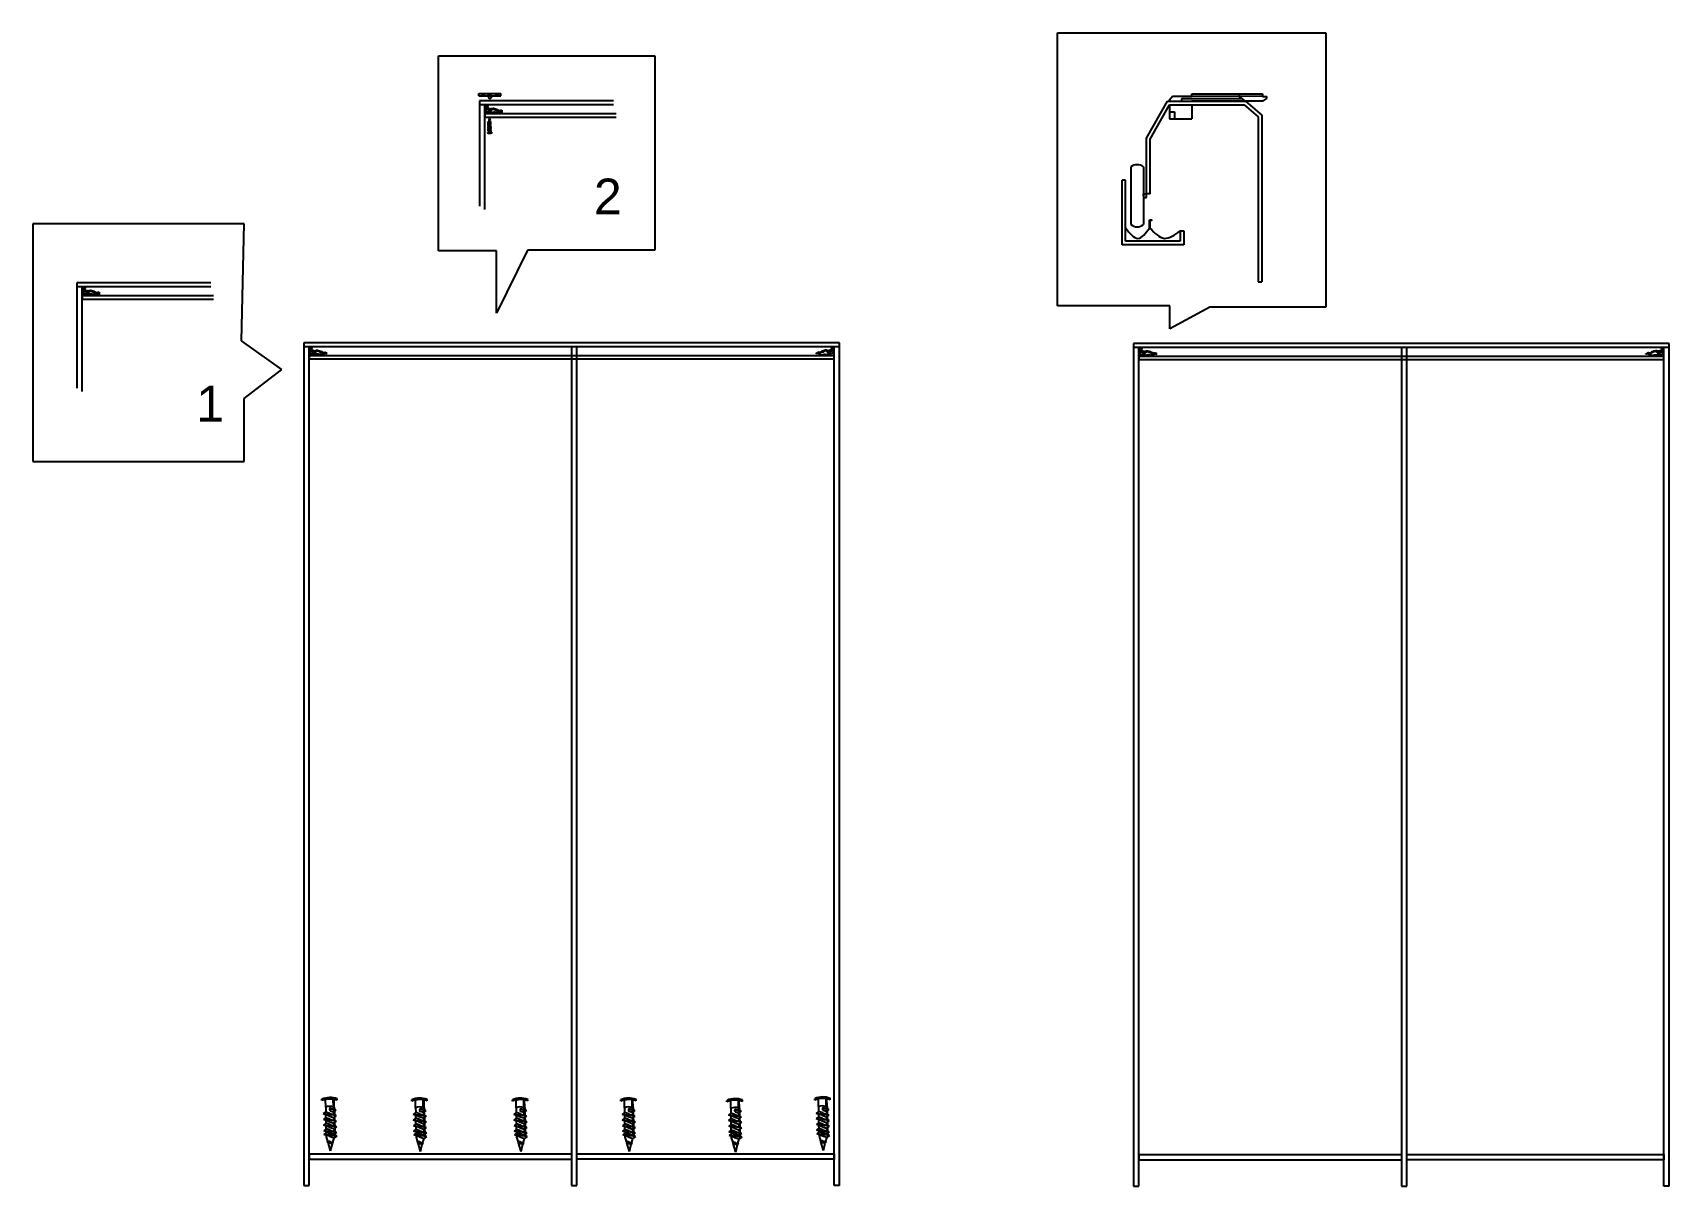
# Model space of a CAD drawing. Header units: inches. Extents: x 13.48 to 22.64, y 12.42 to 18.88.
import ezdxf

# ---------------------------------------------------------------- set-up
doc = ezdxf.new("R2010")
doc.units = ezdxf.units.IN
doc.header["$MEASUREMENT"] = 0
doc.styles.get("Standard").update_dxf_attribs({"font": 'Arial.ttf'})

# ---------------------------------------------------------------- blocks, each defined once
blk = doc.blocks.new('Vite a croce a testa piana - 10 mm da sopra')
at = {"color": 0, "linetype": 'Continuous'}
for p, q in [((-5, 2), (-5, -2)), ((-2, 2), (-5, 2)), ((-2, 2), (-2, 5)), ((2, 5), (-2, 5)), ((-2, 2), (-2, -2)), ((2, 2), (-2, 2)), ((2, 2), (2, 5)), ((2, 2), (2, -2)), ((2, 2), (5, 2)), ((5, 2), (5, -2)), ((-2, -2), (-5, -2)), ((2, -2), (-2, -2)), ((-2, -2), (-2, -5)), ((2, -5), (-2, -5)), ((2, -2), (2, -5)), ((2, -2), (5, -2))]:
    blk.add_line(p, q, dxfattribs=at)
blk.add_circle((0, 0), 9.84, dxfattribs=at)

msp = doc.modelspace()

# ---------------------------------------------------------------- linework, layer by layer
for p, q in [((19.2136, 18.877), (20.7168, 18.877)), ((19.2136, 17.3469), (19.2136, 18.877)), ((20.7168, 18.877), (20.7168, 17.3401)), ((15.7467, 18.7476), (16.9588, 18.7476)), ((15.7467, 17.6557), (15.7467, 18.7476)), ((16.9588, 18.7476), (16.9588, 17.6585)), ((15.9728, 18.5242), (15.9728, 18.5366)), ((15.9728, 18.5366), (16.0967, 18.5366)), ((15.9728, 18.5242), (16.0967, 18.5242)), ((16.0043, 18.5329), (15.9922, 18.5329)), ((15.9922, 18.5329), (15.9922, 18.5276)), ((15.9922, 18.5276), (16.0043, 18.5276)), ((16.0043, 18.5276), (16.0043, 18.5329)), ((16.0471, 18.5242), (16.0224, 18.5242)), ((16.0278, 18.5241), (16.0278, 18.5118)), ((16.0347, 18.5242), (16.0471, 18.5242)), ((16.0434, 18.5241), (16.0434, 18.5118)), ((16.0812, 18.5324), (16.0691, 18.5324)), ((16.0691, 18.5324), (16.0691, 18.5271)), ((16.0691, 18.5271), (16.0812, 18.5271)), ((16.0812, 18.5271), (16.0812, 18.5324)), ((16.0967, 18.5242), (16.0967, 18.5366)), ((19.8421, 18.5021), (19.8588, 18.5209)), ((19.8588, 18.5209), (19.9656, 18.5209)), ((19.9656, 18.5209), (19.9656, 18.5348)), ((19.9656, 18.5348), (20.3615, 18.5348)), ((19.9656, 18.5209), (19.9656, 18.5209)), ((20.3615, 18.5208), (19.9656, 18.5209)), ((20.2341, 18.5208), (20.2341, 18.5348)), ((20.2667, 18.4933), (20.2341, 18.5208)), ((20.3615, 18.5348), (20.3615, 18.5208)), ((20.3615, 18.5208), (20.3862, 18.5208)), ((20.3862, 18.5091), (20.3862, 18.5208)), ((16.7276, 18.495), (15.9776, 18.495)), ((15.9776, 18.495), (15.9776, 17.905)), ((15.9776, 18.495), (15.9776, 18.475)), ((15.9776, 18.475), (16.7276, 18.475)), ((16.0076, 17.8875), (16.0076, 18.475)), ((16.0076, 18.475), (16.0076, 18.425)), ((16.0076, 18.425), (16.0076, 18.4534)), ((16.0076, 18.4534), (16.0299, 18.4534)), ((16.0076, 18.425), (16.7426, 18.425)), ((16.0076, 18.425), (16.0076, 18.405)), ((16.0076, 18.425), (16.0531, 18.425)), ((16.0404, 18.425), (16.0076, 18.425)), ((16.0336, 18.4463), (16.0332, 18.4305)), ((16.1006, 18.4409), (16.0976, 18.4434)), ((19.7134, 18.2856), (19.8304, 18.4933)), ((19.7334, 18.2804), (19.8421, 18.4733)), ((19.8304, 18.4933), (20.2667, 18.4933)), ((19.8421, 18.4933), (19.8421, 18.5021)), ((19.8421, 18.4733), (20.2594, 18.4733)), ((19.8421, 18.4733), (19.8421, 18.3945)), ((19.8421, 18.4339), (19.8697, 18.4339)), ((19.8697, 18.4339), (19.8697, 18.3945)), ((20.2504, 18.5071), (19.9077, 18.5071)), ((19.9077, 18.5071), (19.9077, 18.4933)), ((20.3637, 18.4933), (19.9648, 18.4933)), ((19.9665, 18.4733), (19.9665, 18.3945)), ((20.2594, 18.4733), (20.3382, 18.4066)), ((20.2667, 18.4933), (20.3582, 18.4159)), ((20.3637, 18.4933), (20.3862, 18.5091)), ((16.0076, 18.405), (16.7426, 18.405)), ((19.8421, 18.3945), (19.9665, 18.3945)), ((20.3382, 18.4066), (20.3382, 17.482)), ((20.3582, 18.4159), (20.3582, 17.482)), ((16.0219, 18.3184), (16.0219, 18.3162)), ((16.046, 18.319), (16.046, 18.3168)), ((19.7134, 17.9739), (19.7134, 18.2856)), ((19.7334, 17.9739), (19.7334, 18.2804)), ((19.6255, 18.1254), (19.6255, 17.8023)), ((19.6958, 18.1254), (19.6958, 17.8023)), ((19.5757, 17.6899), (19.5757, 18.0519)), ((19.5957, 18.0519), (19.5757, 18.0519)), ((19.5957, 17.7099), (19.5957, 18.0519)), ((19.6958, 17.9639), (19.6958, 17.9739)), ((19.6958, 17.9739), (19.6958, 17.9539)), ((19.6958, 17.9739), (19.7134, 17.9739)), ((19.7134, 17.9539), (19.7134, 17.9739)), ((19.7334, 17.9739), (19.7134, 17.9739)), ((19.6958, 17.9539), (19.7134, 17.9539)), ((14.6589, 17.8067), (13.4752, 17.8067)), ((13.4752, 17.8067), (13.4752, 16.4758)), ((14.6448, 17.152), (14.6589, 17.8067)), ((19.7293, 17.783), (19.7293, 17.8289)), ((19.7293, 17.8289), (19.743, 17.8289)), ((19.743, 17.8263), (19.7321, 17.8263)), ((19.7321, 17.8263), (19.7321, 17.783)), ((19.743, 17.8289), (19.743, 17.8289)), ((19.743, 17.8289), (19.743, 17.8263)), ((19.9211, 17.6899), (19.5757, 17.6899)), ((19.9011, 17.7099), (19.5957, 17.7099)), ((19.9011, 17.7673), (19.9011, 17.7099)), ((19.9011, 17.7673), (19.9211, 17.7673)), ((19.9211, 17.7673), (19.9211, 17.6899)), ((16.0729, 17.6557), (15.7467, 17.6557)), ((16.2461, 17.6585), (16.0729, 17.3064)), ((16.0729, 17.3064), (16.0729, 17.6557)), ((16.9588, 17.6585), (16.2461, 17.6585)), ((16.2461, 17.6585), (16.2461, 17.6585, -14.4348)), ((14.4725, 17.4757), (13.7225, 17.4757)), ((13.7225, 17.4757), (13.7225, 16.8857)), ((13.7225, 17.4757), (13.7225, 17.4557)), ((13.7225, 17.4557), (14.4725, 17.4557)), ((13.7525, 16.8682), (13.7525, 17.4557)), ((13.7525, 17.4557), (13.7525, 17.4057)), ((13.7525, 17.4057), (13.7525, 17.434)), ((13.7525, 17.434), (13.7748, 17.434)), ((13.7786, 17.427), (13.7781, 17.4112)), ((13.8455, 17.4216), (13.8425, 17.4241)), ((20.3382, 17.482), (20.3582, 17.482)), ((13.7525, 17.4057), (14.4875, 17.4057)), ((13.7525, 17.4057), (13.7525, 17.3857)), ((13.7525, 17.4057), (13.798, 17.4057)), ((13.7853, 17.4057), (13.7525, 17.4057)), ((13.7525, 17.3857), (14.4875, 17.3857)), ((19.8433, 17.3469), (19.2136, 17.3469)), ((19.8433, 17.2183), (19.8433, 17.3469)), ((20.0668, 17.3401), (19.8433, 17.2183)), ((20.7168, 17.3401), (20.0668, 17.3401)), ((14.8703, 16.99), (14.6448, 17.152)), ((17.9926, 17.14), (14.9926, 17.14)), ((14.9926, 17.14), (14.9926, 12.42)), ((14.9926, 17.14), (14.9926, 17.12)), ((17.9926, 12.42), (17.9926, 17.14)), ((14.9926, 17.12), (17.9926, 17.12)), ((15.0226, 12.42), (15.0226, 17.12)), ((15.0226, 17.12), (15.0226, 17.07)), ((15.0226, 17.07), (15.0226, 17.0983)), ((15.0226, 17.0983), (15.045, 17.0983)), ((15.0226, 17.07), (17.9626, 17.07)), ((15.0226, 17.07), (15.0226, 17.05)), ((15.0226, 17.07), (15.0681, 17.07)), ((15.0554, 17.07), (15.0226, 17.07)), ((15.0226, 17.05), (17.9626, 17.05)), ((15.0487, 17.0912), (15.0483, 17.0755)), ((15.1156, 17.0859), (15.1126, 17.0884)), ((15.1231, 17.0799), (15.1232, 17.0828)), ((16.4926, 17.12), (16.4926, 12.42)), ((16.5226, 12.42), (16.5226, 17.12)), ((17.8621, 17.0799), (17.8619, 17.0828)), ((17.8696, 17.0859), (17.8725, 17.0884)), ((17.9297, 17.07), (17.9626, 17.07)), ((17.9365, 17.0912), (17.9369, 17.0755)), ((17.9626, 17.0983), (17.9402, 17.0983)), ((17.9626, 12.42), (17.9626, 17.12)), ((17.9626, 17.07), (17.9626, 17.0983)), ((22.6402, 17.1364), (19.6402, 17.1364)), ((19.6402, 17.1364), (19.6402, 12.4164)), ((19.6402, 17.1364), (19.6402, 17.1164)), ((19.6402, 17.1164), (22.6402, 17.1164)), ((19.6702, 12.4164), (19.6702, 17.1164)), ((19.6702, 17.1164), (19.6702, 17.0664)), ((19.6702, 17.0664), (19.6702, 17.0947)), ((19.6702, 17.0947), (19.6926, 17.0947)), ((19.6702, 17.0664), (22.6102, 17.0664)), ((19.6702, 17.0664), (19.6702, 17.0464)), ((19.6702, 17.0664), (19.7158, 17.0664)), ((19.703, 17.0664), (19.6702, 17.0664)), ((19.6963, 17.0876), (19.6959, 17.0719)), ((19.7632, 17.0823), (19.7602, 17.0847)), ((19.7707, 17.0763), (19.7709, 17.0792)), ((21.1402, 17.1164), (21.1402, 12.4164)), ((21.1702, 12.4164), (21.1702, 17.1164)), ((22.5097, 17.0763), (22.5096, 17.0792)), ((22.5172, 17.0823), (22.5202, 17.0847)), ((22.5774, 17.0664), (22.6102, 17.0664)), ((22.5841, 17.0876), (22.5845, 17.0719)), ((22.6102, 17.0947), (22.5878, 17.0947)), ((22.6102, 12.4164), (22.6102, 17.1164)), ((22.6102, 17.0664), (22.6102, 17.0947)), ((22.6402, 12.4164), (22.6402, 17.1364)), ((14.6589, 16.828), (14.8703, 16.99)), ((19.6702, 17.0464), (22.6102, 17.0464)), ((14.6589, 16.4758), (14.6589, 16.828)), ((13.4752, 16.4758), (14.6589, 16.4758)), ((15.0945, 12.896), (15.0945, 12.9038)), ((15.1805, 12.8981), (15.1805, 12.9059)), ((15.5979, 12.8929), (15.5979, 12.9007)), ((15.6838, 12.895), (15.6838, 12.9028)), ((16.1611, 12.8929), (16.1611, 12.9007)), ((16.2471, 12.895), (16.2471, 12.9028)), ((16.7679, 12.8929), (16.7679, 12.9007)), ((16.8538, 12.895), (16.8538, 12.9028)), ((17.3632, 12.8897), (17.3632, 12.8975)), ((17.4492, 12.8918), (17.4492, 12.8996)), ((17.8545, 12.8991), (17.8545, 12.9068)), ((17.9404, 12.9012), (17.9404, 12.9089)), ((15.0226, 12.5973), (15.0226, 12.5673)), ((15.0226, 12.5973), (16.4926, 12.5973)), ((15.0226, 12.5673), (16.4926, 12.5673)), ((16.5226, 12.5973), (17.9626, 12.5973)), ((17.9626, 12.5673), (16.5226, 12.5673)), ((17.9626, 12.5973), (17.9626, 12.5673)), ((19.6702, 12.5937), (19.6702, 12.5637)), ((19.6702, 12.5937), (21.1402, 12.5937)), ((19.6702, 12.5637), (21.1402, 12.5637)), ((21.1702, 12.5937), (22.6102, 12.5937)), ((22.6102, 12.5637), (21.1702, 12.5637)), ((22.6102, 12.5937), (22.6102, 12.5637)), ((14.9926, 12.42), (15.0226, 12.42)), ((16.4926, 12.42), (16.5226, 12.42)), ((17.9926, 12.42), (17.9626, 12.42)), ((19.6402, 12.4164), (19.6702, 12.4164)), ((21.1402, 12.4164), (21.1702, 12.4164)), ((22.6402, 12.4164), (22.6102, 12.4164))]:
    msp.add_line(p, q)
at = {"color": 7}
for p, q in [((16.0227, 18.3746), (16.0267, 18.3775)), ((16.0328, 18.3712), (16.0227, 18.3746)), ((16.0227, 18.3746), (16.0428, 18.372)), ((16.0231, 18.369), (16.0272, 18.3717)), ((16.0332, 18.3655), (16.0231, 18.369)), ((16.0231, 18.369), (16.0432, 18.3664)), ((16.0233, 18.3601), (16.0272, 18.363)), ((16.0334, 18.3567), (16.0233, 18.3601)), ((16.0233, 18.3601), (16.0434, 18.3575)), ((16.0235, 18.3513), (16.0274, 18.3542)), ((16.0336, 18.3479), (16.0235, 18.3513)), ((16.0235, 18.3513), (16.0436, 18.3487)), ((16.0236, 18.3425), (16.0276, 18.3454)), ((16.0337, 18.339), (16.0236, 18.3425)), ((16.0236, 18.3425), (16.0438, 18.3399)), ((16.0239, 18.3335), (16.0278, 18.3364)), ((16.0239, 18.3335), (16.0339, 18.3323)), ((16.0325, 18.3306), (16.0239, 18.3335)), ((16.0254, 18.3687), (16.0253, 18.3732)), ((16.0258, 18.363), (16.0257, 18.3676)), ((16.026, 18.3542), (16.0259, 18.3587)), ((16.0262, 18.3453), (16.0261, 18.3499)), ((16.0265, 18.329), (16.0263, 18.3411)), ((16.029, 18.3849), (16.0267, 18.3775)), ((16.0341, 18.375), (16.0267, 18.3775)), ((16.0269, 18.3687), (16.0268, 18.3732)), ((16.0272, 18.363), (16.0271, 18.3676)), ((16.0346, 18.3692), (16.0272, 18.3717)), ((16.0347, 18.3605), (16.0272, 18.363)), ((16.0274, 18.3542), (16.0273, 18.3588)), ((16.0348, 18.3517), (16.0274, 18.3542)), ((16.0326, 18.3837), (16.0275, 18.3854)), ((16.0275, 18.3854), (16.0376, 18.3841)), ((16.0276, 18.3454), (16.0275, 18.3499)), ((16.035, 18.3428), (16.0276, 18.3454)), ((16.0279, 18.329), (16.0277, 18.3411)), ((16.0327, 18.3348), (16.0278, 18.3364)), ((16.0322, 18.3981), (16.0295, 18.3868)), ((16.0332, 18.3856), (16.0295, 18.3868)), ((16.0322, 18.3981), (16.0362, 18.3846)), ((16.0326, 18.3837), (16.0356, 18.3826)), ((16.0328, 18.3712), (16.0389, 18.3691)), ((16.0332, 18.3856), (16.0376, 18.3841)), ((16.0332, 18.3655), (16.0392, 18.3635)), ((16.0334, 18.3567), (16.0394, 18.3546)), ((16.0336, 18.3479), (16.0396, 18.3458)), ((16.0337, 18.339), (16.0398, 18.337)), ((16.0341, 18.375), (16.0428, 18.372)), ((16.0346, 18.3692), (16.0432, 18.3664)), ((16.0347, 18.3605), (16.0434, 18.3575)), ((16.0348, 18.3517), (16.0436, 18.3487)), ((16.035, 18.3428), (16.0438, 18.3399)), ((16.0356, 18.3826), (16.0376, 18.3841)), ((16.0365, 18.3833), (16.0387, 18.3757)), ((16.0387, 18.3757), (16.0388, 18.3734)), ((16.0389, 18.3691), (16.0428, 18.372)), ((16.0392, 18.3635), (16.0432, 18.3664)), ((16.0392, 18.3635), (16.0393, 18.3589)), ((16.0394, 18.3546), (16.0434, 18.3575)), ((16.0394, 18.3546), (16.0395, 18.3501)), ((16.0396, 18.3458), (16.0436, 18.3487)), ((16.0396, 18.3458), (16.0397, 18.3413)), ((16.0398, 18.337), (16.0438, 18.3399)), ((16.04, 18.3293), (16.0398, 18.337)), ((15.1166, 12.8318), (15.1026, 12.8215)), ((15.1161, 12.8592), (15.1166, 12.8318)), ((15.1382, 12.8245), (15.1166, 12.8318)), ((15.1734, 12.8441), (15.1377, 12.8487)), ((15.1421, 12.8396), (15.1593, 12.8338)), ((15.1425, 12.8546), (15.1734, 12.8441)), ((15.1589, 12.8601), (15.1598, 12.8172)), ((15.1734, 12.8441), (15.1593, 12.8338)), ((15.1639, 12.8603), (15.1649, 12.8173)), ((15.6194, 12.8561), (15.62, 12.8287)), ((15.6768, 12.841), (15.6411, 12.8456)), ((15.6455, 12.8365), (15.6627, 12.8307)), ((15.6459, 12.8515), (15.6768, 12.841)), ((15.6623, 12.857), (15.6632, 12.8141)), ((15.6768, 12.841), (15.6627, 12.8307)), ((15.6673, 12.8571), (15.6682, 12.8142)), ((16.1826, 12.8561), (16.1832, 12.8287)), ((16.24, 12.841), (16.2043, 12.8456)), ((16.2087, 12.8365), (16.2259, 12.8307)), ((16.2091, 12.8515), (16.24, 12.841)), ((16.2255, 12.857), (16.2264, 12.8141)), ((16.24, 12.841), (16.2259, 12.8307)), ((16.2305, 12.8571), (16.2314, 12.8142)), ((16.7894, 12.8561), (16.79, 12.8287)), ((16.8467, 12.841), (16.811, 12.8456)), ((16.8155, 12.8365), (16.8327, 12.8307)), ((16.8159, 12.8515), (16.8467, 12.841)), ((16.8322, 12.857), (16.8332, 12.8141)), ((16.8467, 12.841), (16.8327, 12.8307)), ((16.8373, 12.8571), (16.8382, 12.8142)), ((17.3848, 12.8529), (17.3854, 12.8255)), ((17.4421, 12.8378), (17.4064, 12.8424)), ((17.4108, 12.8333), (17.428, 12.8275)), ((17.4112, 12.8483), (17.4421, 12.8378)), ((17.4276, 12.8539), (17.4285, 12.8109)), ((17.4421, 12.8378), (17.428, 12.8275)), ((17.4326, 12.854), (17.4336, 12.811)), ((17.8766, 12.8349), (17.8625, 12.8246)), ((17.876, 12.8623), (17.8766, 12.8349)), ((17.8982, 12.8275), (17.8766, 12.8349)), ((17.9333, 12.8471), (17.8976, 12.8517)), ((17.9021, 12.8427), (17.9193, 12.8368)), ((17.9025, 12.8576), (17.9333, 12.8471)), ((17.9188, 12.8632), (17.9197, 12.8202)), ((17.9333, 12.8471), (17.9193, 12.8368)), ((17.9239, 12.8633), (17.9248, 12.8203)), ((15.1336, 12.811), (15.1026, 12.8215)), ((15.1742, 12.8123), (15.1026, 12.8215)), ((15.1173, 12.8004), (15.1033, 12.7901)), ((15.1749, 12.7809), (15.1033, 12.7901)), ((15.1343, 12.7796), (15.1033, 12.7901)), ((15.118, 12.769), (15.1039, 12.7587)), ((15.135, 12.7482), (15.1039, 12.7587)), ((15.1756, 12.7495), (15.1039, 12.7587)), ((15.1173, 12.8004), (15.117, 12.8166)), ((15.1389, 12.7931), (15.1173, 12.8004)), ((15.118, 12.769), (15.1176, 12.7852)), ((15.1396, 12.7617), (15.118, 12.769)), ((15.1187, 12.7376), (15.1183, 12.7538)), ((15.1336, 12.811), (15.1601, 12.802)), ((15.1343, 12.7796), (15.1608, 12.7706)), ((15.135, 12.7482), (15.1615, 12.7391)), ((15.1382, 12.8245), (15.1742, 12.8123)), ((15.1389, 12.7931), (15.1749, 12.7809)), ((15.1396, 12.7617), (15.1756, 12.7495)), ((15.1742, 12.8123), (15.1601, 12.802)), ((15.1601, 12.802), (15.1605, 12.7858)), ((15.1749, 12.7809), (15.1608, 12.7706)), ((15.1608, 12.7706), (15.1612, 12.7543)), ((15.1756, 12.7495), (15.1615, 12.7391)), ((15.1652, 12.8021), (15.1655, 12.7859)), ((15.1659, 12.7707), (15.1662, 12.7545)), ((15.62, 12.8287), (15.606, 12.8184)), ((15.637, 12.8079), (15.606, 12.8184)), ((15.6776, 12.8092), (15.606, 12.8184)), ((15.6207, 12.7973), (15.6066, 12.787)), ((15.6782, 12.7778), (15.6066, 12.787)), ((15.6377, 12.7765), (15.6066, 12.787)), ((15.6214, 12.7659), (15.6073, 12.7556)), ((15.6384, 12.745), (15.6073, 12.7556)), ((15.6789, 12.7463), (15.6073, 12.7556)), ((15.6416, 12.8214), (15.62, 12.8287)), ((15.6207, 12.7973), (15.6203, 12.8135)), ((15.6423, 12.79), (15.6207, 12.7973)), ((15.6214, 12.7659), (15.621, 12.7821)), ((15.6429, 12.7586), (15.6214, 12.7659)), ((15.622, 12.7345), (15.6217, 12.7507)), ((15.637, 12.8079), (15.6635, 12.7989)), ((15.6377, 12.7765), (15.6642, 12.7675)), ((15.6384, 12.745), (15.6649, 12.736)), ((15.6416, 12.8214), (15.6776, 12.8092)), ((15.6423, 12.79), (15.6782, 12.7778)), ((15.6429, 12.7586), (15.6789, 12.7463)), ((15.6776, 12.8092), (15.6635, 12.7989)), ((15.6635, 12.7989), (15.6639, 12.7826)), ((15.6782, 12.7778), (15.6642, 12.7675)), ((15.6642, 12.7675), (15.6645, 12.7512)), ((15.6789, 12.7463), (15.6649, 12.736)), ((15.6686, 12.799), (15.6689, 12.7828)), ((15.6692, 12.7676), (15.6696, 12.7513)), ((16.1832, 12.8287), (16.1692, 12.8184)), ((16.2002, 12.8079), (16.1692, 12.8184)), ((16.2408, 12.8092), (16.1692, 12.8184)), ((16.1839, 12.7973), (16.1698, 12.787)), ((16.2415, 12.7778), (16.1698, 12.787)), ((16.2009, 12.7765), (16.1698, 12.787)), ((16.1846, 12.7659), (16.1705, 12.7556)), ((16.2016, 12.745), (16.1705, 12.7556)), ((16.2421, 12.7463), (16.1705, 12.7556)), ((16.2048, 12.8214), (16.1832, 12.8287)), ((16.1839, 12.7973), (16.1835, 12.8135)), ((16.2055, 12.79), (16.1839, 12.7973)), ((16.1846, 12.7659), (16.1842, 12.7821)), ((16.2062, 12.7586), (16.1846, 12.7659)), ((16.1852, 12.7345), (16.1849, 12.7507)), ((16.2002, 12.8079), (16.2267, 12.7989)), ((16.2009, 12.7765), (16.2274, 12.7675)), ((16.2016, 12.745), (16.2281, 12.736)), ((16.2048, 12.8214), (16.2408, 12.8092)), ((16.2055, 12.79), (16.2415, 12.7778)), ((16.2062, 12.7586), (16.2421, 12.7463)), ((16.2408, 12.8092), (16.2267, 12.7989)), ((16.2267, 12.7989), (16.2271, 12.7826)), ((16.2415, 12.7778), (16.2274, 12.7675)), ((16.2274, 12.7675), (16.2277, 12.7512)), ((16.2421, 12.7463), (16.2281, 12.736)), ((16.2318, 12.799), (16.2321, 12.7828)), ((16.2324, 12.7676), (16.2328, 12.7513)), ((16.79, 12.8287), (16.7759, 12.8184)), ((16.807, 12.8079), (16.7759, 12.8184)), ((16.8475, 12.8092), (16.7759, 12.8184)), ((16.7907, 12.7973), (16.7766, 12.787)), ((16.8482, 12.7778), (16.7766, 12.787)), ((16.8077, 12.7765), (16.7766, 12.787)), ((16.7913, 12.7659), (16.7773, 12.7556)), ((16.8083, 12.745), (16.7773, 12.7556)), ((16.8489, 12.7463), (16.7773, 12.7556)), ((16.8116, 12.8214), (16.79, 12.8287)), ((16.7907, 12.7973), (16.7903, 12.8135)), ((16.8122, 12.79), (16.7907, 12.7973)), ((16.7913, 12.7659), (16.791, 12.7821)), ((16.8129, 12.7586), (16.7913, 12.7659)), ((16.792, 12.7345), (16.7917, 12.7507)), ((16.807, 12.8079), (16.8335, 12.7989)), ((16.8077, 12.7765), (16.8342, 12.7675)), ((16.8083, 12.745), (16.8348, 12.736)), ((16.8116, 12.8214), (16.8475, 12.8092)), ((16.8122, 12.79), (16.8482, 12.7778)), ((16.8129, 12.7586), (16.8489, 12.7463)), ((16.8475, 12.8092), (16.8335, 12.7989)), ((16.8335, 12.7989), (16.8338, 12.7826)), ((16.8482, 12.7778), (16.8342, 12.7675)), ((16.8342, 12.7675), (16.8345, 12.7512)), ((16.8489, 12.7463), (16.8348, 12.736)), ((16.8385, 12.799), (16.8389, 12.7828)), ((16.8392, 12.7676), (16.8395, 12.7513)), ((17.3854, 12.8255), (17.3713, 12.8152)), ((17.4023, 12.8047), (17.3713, 12.8152)), ((17.4429, 12.806), (17.3713, 12.8152)), ((17.386, 12.7941), (17.372, 12.7838)), ((17.4436, 12.7746), (17.372, 12.7838)), ((17.403, 12.7733), (17.372, 12.7838)), ((17.3867, 12.7627), (17.3726, 12.7524)), ((17.4037, 12.7419), (17.3726, 12.7524)), ((17.4443, 12.7432), (17.3726, 12.7524)), ((17.4069, 12.8182), (17.3854, 12.8255)), ((17.386, 12.7941), (17.3857, 12.8104)), ((17.4076, 12.7868), (17.386, 12.7941)), ((17.3867, 12.7627), (17.3864, 12.7789)), ((17.4083, 12.7554), (17.3867, 12.7627)), ((17.3874, 12.7313), (17.387, 12.7475)), ((17.4023, 12.8047), (17.4289, 12.7957)), ((17.403, 12.7733), (17.4295, 12.7643)), ((17.4037, 12.7419), (17.4302, 12.7329)), ((17.4069, 12.8182), (17.4429, 12.806)), ((17.4076, 12.7868), (17.4436, 12.7746)), ((17.4083, 12.7554), (17.4443, 12.7432)), ((17.4429, 12.806), (17.4289, 12.7957)), ((17.4289, 12.7957), (17.4292, 12.7795)), ((17.4436, 12.7746), (17.4295, 12.7643)), ((17.4295, 12.7643), (17.4299, 12.7481)), ((17.4443, 12.7432), (17.4302, 12.7329)), ((17.4339, 12.7958), (17.4342, 12.7796)), ((17.4346, 12.7644), (17.4349, 12.7482)), ((17.8936, 12.814), (17.8625, 12.8246)), ((17.9341, 12.8153), (17.8625, 12.8246)), ((17.8772, 12.8035), (17.8632, 12.7932)), ((17.9348, 12.7839), (17.8632, 12.7932)), ((17.8942, 12.7826), (17.8632, 12.7932)), ((17.8779, 12.7721), (17.8639, 12.7617)), ((17.8949, 12.7512), (17.8639, 12.7617)), ((17.9355, 12.7525), (17.8639, 12.7617)), ((17.8786, 12.7406), (17.8645, 12.7303)), ((17.8772, 12.8035), (17.8769, 12.8197)), ((17.8988, 12.7961), (17.8772, 12.8035)), ((17.8779, 12.7721), (17.8776, 12.7883)), ((17.8995, 12.7647), (17.8779, 12.7721)), ((17.8786, 12.7406), (17.8782, 12.7569)), ((17.9002, 12.7333), (17.8786, 12.7406)), ((17.8936, 12.814), (17.9201, 12.805)), ((17.8942, 12.7826), (17.9207, 12.7736)), ((17.8949, 12.7512), (17.9214, 12.7422)), ((17.8982, 12.8275), (17.9341, 12.8153)), ((17.8988, 12.7961), (17.9348, 12.7839)), ((17.8995, 12.7647), (17.9355, 12.7525)), ((17.9341, 12.8153), (17.9201, 12.805)), ((17.9201, 12.805), (17.9204, 12.7888)), ((17.9348, 12.7839), (17.9207, 12.7736)), ((17.9207, 12.7736), (17.9211, 12.7574)), ((17.9355, 12.7525), (17.9214, 12.7422)), ((17.9214, 12.7422), (17.9218, 12.726)), ((17.9251, 12.8051), (17.9255, 12.7889)), ((17.9258, 12.7737), (17.9261, 12.7575)), ((17.9265, 12.7423), (17.9268, 12.7261)), ((15.1187, 12.7376), (15.1046, 12.7273)), ((15.1351, 12.7173), (15.1046, 12.7273)), ((15.1762, 12.718), (15.1046, 12.7273)), ((15.12, 12.7175), (15.1059, 12.7072)), ((15.1775, 12.6979), (15.1059, 12.7072)), ((15.1369, 12.6966), (15.1059, 12.7072)), ((15.1403, 12.7303), (15.1187, 12.7376)), ((15.1415, 12.7101), (15.12, 12.7175)), ((15.1205, 12.6939), (15.1203, 12.7023)), ((15.1283, 12.667), (15.1205, 12.6939)), ((15.1316, 12.6694), (15.1246, 12.6642)), ((15.1604, 12.6596), (15.1246, 12.6642)), ((15.1401, 12.659), (15.1246, 12.6642)), ((15.1436, 12.6145), (15.1296, 12.6625)), ((15.1424, 12.6657), (15.1316, 12.6694)), ((15.1351, 12.7173), (15.1616, 12.7083)), ((15.1369, 12.6966), (15.1635, 12.6876)), ((15.1401, 12.659), (15.1534, 12.6545)), ((15.1403, 12.7303), (15.1762, 12.718)), ((15.1415, 12.7101), (15.1775, 12.6979)), ((15.1424, 12.6657), (15.1604, 12.6596)), ((15.1436, 12.6145), (15.1534, 12.6545)), ((15.1551, 12.6614), (15.1635, 12.6876)), ((15.1615, 12.7391), (15.1618, 12.7229)), ((15.1762, 12.718), (15.1616, 12.7083)), ((15.1628, 12.719), (15.1631, 12.7028)), ((15.1775, 12.6979), (15.1635, 12.6876)), ((15.1665, 12.7393), (15.1669, 12.723)), ((15.1678, 12.7191), (15.1682, 12.7029)), ((15.622, 12.7345), (15.608, 12.7242)), ((15.6384, 12.7142), (15.608, 12.7242)), ((15.6796, 12.7149), (15.608, 12.7242)), ((15.6233, 12.7144), (15.6093, 12.7041)), ((15.6809, 12.6948), (15.6093, 12.7041)), ((15.6403, 12.6935), (15.6093, 12.7041)), ((15.6436, 12.7272), (15.622, 12.7345)), ((15.6449, 12.707), (15.6233, 12.7144)), ((15.6238, 12.6908), (15.6237, 12.6992)), ((15.6317, 12.6639), (15.6238, 12.6908)), ((15.635, 12.6663), (15.628, 12.6611)), ((15.6638, 12.6565), (15.628, 12.6611)), ((15.6435, 12.6559), (15.628, 12.6611)), ((15.647, 12.6114), (15.633, 12.6594)), ((15.6458, 12.6626), (15.635, 12.6663)), ((15.6384, 12.7142), (15.6649, 12.7052)), ((15.6403, 12.6935), (15.6668, 12.6845)), ((15.6435, 12.6559), (15.6568, 12.6514)), ((15.6436, 12.7272), (15.6796, 12.7149)), ((15.6449, 12.707), (15.6809, 12.6948)), ((15.6458, 12.6626), (15.6638, 12.6565)), ((15.647, 12.6114), (15.6568, 12.6514)), ((15.6585, 12.6583), (15.6668, 12.6845)), ((15.6649, 12.736), (15.6652, 12.7198)), ((15.6796, 12.7149), (15.6649, 12.7052)), ((15.6661, 12.7159), (15.6665, 12.6997)), ((15.6809, 12.6948), (15.6668, 12.6845)), ((15.6699, 12.7361), (15.6702, 12.7199)), ((15.6712, 12.716), (15.6715, 12.6998)), ((16.1852, 12.7345), (16.1712, 12.7242)), ((16.2016, 12.7142), (16.1712, 12.7242)), ((16.2428, 12.7149), (16.1712, 12.7242)), ((16.1865, 12.7144), (16.1725, 12.7041)), ((16.2441, 12.6948), (16.1725, 12.7041)), ((16.2035, 12.6935), (16.1725, 12.7041)), ((16.2068, 12.7272), (16.1852, 12.7345)), ((16.2081, 12.707), (16.1865, 12.7144)), ((16.187, 12.6908), (16.1869, 12.6992)), ((16.1949, 12.6639), (16.187, 12.6908)), ((16.1982, 12.6663), (16.1912, 12.6611)), ((16.227, 12.6565), (16.1912, 12.6611)), ((16.2067, 12.6559), (16.1912, 12.6611)), ((16.2102, 12.6114), (16.1962, 12.6594)), ((16.209, 12.6626), (16.1982, 12.6663)), ((16.2016, 12.7142), (16.2281, 12.7052)), ((16.2035, 12.6935), (16.23, 12.6845)), ((16.2067, 12.6559), (16.22, 12.6514)), ((16.2068, 12.7272), (16.2428, 12.7149)), ((16.2081, 12.707), (16.2441, 12.6948)), ((16.209, 12.6626), (16.227, 12.6565)), ((16.2102, 12.6114), (16.22, 12.6514)), ((16.2217, 12.6583), (16.23, 12.6845)), ((16.2281, 12.736), (16.2284, 12.7198)), ((16.2428, 12.7149), (16.2281, 12.7052)), ((16.2294, 12.7159), (16.2297, 12.6997)), ((16.2441, 12.6948), (16.23, 12.6845)), ((16.2331, 12.7361), (16.2335, 12.7199)), ((16.2344, 12.716), (16.2347, 12.6998)), ((16.792, 12.7345), (16.7779, 12.7242)), ((16.8084, 12.7142), (16.7779, 12.7242)), ((16.8496, 12.7149), (16.7779, 12.7242)), ((16.7933, 12.7144), (16.7792, 12.7041)), ((16.8509, 12.6948), (16.7792, 12.7041)), ((16.8103, 12.6935), (16.7792, 12.7041)), ((16.8136, 12.7272), (16.792, 12.7345)), ((16.8149, 12.707), (16.7933, 12.7144)), ((16.7938, 12.6908), (16.7936, 12.6992)), ((16.8017, 12.6639), (16.7938, 12.6908)), ((16.805, 12.6663), (16.798, 12.6611)), ((16.8338, 12.6565), (16.798, 12.6611)), ((16.8135, 12.6559), (16.798, 12.6611)), ((16.8169, 12.6114), (16.8029, 12.6594)), ((16.8158, 12.6626), (16.805, 12.6663)), ((16.8084, 12.7142), (16.8349, 12.7052)), ((16.8103, 12.6935), (16.8368, 12.6845)), ((16.8135, 12.6559), (16.8267, 12.6514)), ((16.8136, 12.7272), (16.8496, 12.7149)), ((16.8149, 12.707), (16.8509, 12.6948)), ((16.8158, 12.6626), (16.8338, 12.6565)), ((16.8169, 12.6114), (16.8267, 12.6514)), ((16.8284, 12.6583), (16.8368, 12.6845)), ((16.8348, 12.736), (16.8352, 12.7198)), ((16.8496, 12.7149), (16.8349, 12.7052)), ((16.8361, 12.7159), (16.8365, 12.6997)), ((16.8509, 12.6948), (16.8368, 12.6845)), ((16.8399, 12.7361), (16.8402, 12.7199)), ((16.8412, 12.716), (16.8415, 12.6998)), ((17.3874, 12.7313), (17.3733, 12.721)), ((17.4038, 12.711), (17.3733, 12.721)), ((17.4449, 12.7118), (17.3733, 12.721)), ((17.3887, 12.7112), (17.3746, 12.7009)), ((17.4462, 12.6916), (17.3746, 12.7009)), ((17.4057, 12.6903), (17.3746, 12.7009)), ((17.409, 12.724), (17.3874, 12.7313)), ((17.4103, 12.7038), (17.3887, 12.7112)), ((17.3892, 12.6876), (17.389, 12.696)), ((17.397, 12.6607), (17.3892, 12.6876)), ((17.4004, 12.6631), (17.3933, 12.658)), ((17.4291, 12.6533), (17.3933, 12.658)), ((17.4088, 12.6527), (17.3933, 12.658)), ((17.4123, 12.6082), (17.3983, 12.6563)), ((17.4111, 12.6594), (17.4004, 12.6631)), ((17.4038, 12.711), (17.4303, 12.702)), ((17.4057, 12.6903), (17.4322, 12.6813)), ((17.4088, 12.6527), (17.4221, 12.6482)), ((17.409, 12.724), (17.4449, 12.7118)), ((17.4103, 12.7038), (17.4462, 12.6916)), ((17.4111, 12.6594), (17.4291, 12.6533)), ((17.4123, 12.6082), (17.4221, 12.6482)), ((17.4238, 12.6551), (17.4322, 12.6813)), ((17.4302, 12.7329), (17.4305, 12.7166)), ((17.4449, 12.7118), (17.4303, 12.702)), ((17.4315, 12.7127), (17.4318, 12.6965)), ((17.4462, 12.6916), (17.4322, 12.6813)), ((17.4352, 12.733), (17.4356, 12.7167)), ((17.4365, 12.7128), (17.4369, 12.6966)), ((17.895, 12.7204), (17.8645, 12.7303)), ((17.9362, 12.7211), (17.8645, 12.7303)), ((17.8799, 12.7205), (17.8658, 12.7102)), ((17.9374, 12.7009), (17.8658, 12.7102)), ((17.8969, 12.6996), (17.8658, 12.7102)), ((17.9015, 12.7132), (17.8799, 12.7205)), ((17.8804, 12.697), (17.8802, 12.7053)), ((17.8882, 12.67), (17.8804, 12.697)), ((17.8916, 12.6724), (17.8845, 12.6673)), ((17.9203, 12.6627), (17.8845, 12.6673)), ((17.9001, 12.662), (17.8845, 12.6673)), ((17.9035, 12.6175), (17.8895, 12.6656)), ((17.9024, 12.6688), (17.8916, 12.6724)), ((17.895, 12.7204), (17.9215, 12.7114)), ((17.8969, 12.6996), (17.9234, 12.6906)), ((17.9001, 12.662), (17.9133, 12.6575)), ((17.9002, 12.7333), (17.9362, 12.7211)), ((17.9015, 12.7132), (17.9374, 12.7009)), ((17.9024, 12.6688), (17.9203, 12.6627)), ((17.9035, 12.6175), (17.9133, 12.6575)), ((17.915, 12.6645), (17.9234, 12.6906)), ((17.9362, 12.7211), (17.9215, 12.7114)), ((17.9227, 12.722), (17.9231, 12.7058)), ((17.9374, 12.7009), (17.9234, 12.6906)), ((17.9278, 12.7222), (17.9281, 12.7059))]:
    msp.add_line(p, q, dxfattribs=at)
at = {"color": 0}
for p, q in [((16.0265, 18.329), (16.0268, 18.317)), ((16.0279, 18.329), (16.0282, 18.3168)), ((16.04, 18.3293), (16.0402, 18.3172)), ((15.1161, 12.8592), (15.1152, 12.9024)), ((15.1589, 12.8601), (15.1581, 12.9037)), ((15.1639, 12.8603), (15.163, 12.9028)), ((15.6194, 12.8561), (15.6185, 12.8993)), ((15.6623, 12.857), (15.6614, 12.9006)), ((15.6673, 12.8571), (15.6664, 12.8997)), ((16.1826, 12.8561), (16.1817, 12.8993)), ((16.2255, 12.857), (16.2246, 12.9006)), ((16.2305, 12.8571), (16.2296, 12.8997)), ((16.7894, 12.8561), (16.7885, 12.8993)), ((16.8322, 12.857), (16.8314, 12.9006)), ((16.8373, 12.8571), (16.8364, 12.8997)), ((17.3848, 12.8529), (17.3839, 12.8961)), ((17.4276, 12.8539), (17.4268, 12.8974)), ((17.4326, 12.854), (17.4317, 12.8966)), ((17.876, 12.8623), (17.8751, 12.9054)), ((17.9188, 12.8632), (17.918, 12.9067)), ((17.9239, 12.8633), (17.923, 12.9059))]:
    msp.add_line(p, q, dxfattribs=at)
for centre in [(16.0225, 18.4399), (13.7674, 17.4206), (15.0375, 17.0849), (17.9477, 17.0849), (19.6851, 17.0813), (22.5953, 17.0813)]:
    msp.add_circle(centre, 0.00753)
for centre, radius, start, end in [((16.0356, 18.524), 0.0145, 237.48854, 302.51146), ((16.0378, 18.4316), 0.00472, 193.17283, 301.68622), ((16.035, 18.4458), 0.00141, 3.28397, 195.2592), ((16.0332, 18.3505), 0.034, 250.62893, 292.18568), ((16.0332, 18.3455), 0.0315, 248.84144, 293.97316), ((19.6606, 18.0801), 0.0573, 52.22483, 127.77517), ((19.6606, 17.8457), 0.0558, 231.01566, 308.98434), ((13.7799, 17.4265), 0.00141, 3.28397, 195.2592), ((13.7827, 17.4123), 0.00472, 193.17283, 301.68622), ((15.0529, 17.0766), 0.00472, 193.17283, 301.68622), ((15.05, 17.0908), 0.00141, 3.28397, 195.2592), ((17.9323, 17.0766), 0.00472, 238.31378, 346.82717), ((17.9351, 17.0908), 0.00141, 344.7408, 176.71603), ((19.7005, 17.0729), 0.00472, 193.17283, 301.68622), ((19.6977, 17.0871), 0.00141, 3.28397, 195.2592), ((22.5799, 17.0729), 0.00472, 238.31378, 346.82717), ((22.5828, 17.0871), 0.00141, 344.7408, 176.71603), ((15.14, 12.8014), 0.112, 68.84144, 113.97316), ((15.1403, 12.7838), 0.1212, 70.62893, 112.18568), ((15.6434, 12.7983), 0.112, 68.84144, 113.97316), ((15.6437, 12.7807), 0.1212, 70.62893, 112.18568), ((16.2066, 12.7983), 0.112, 68.84144, 113.97316), ((16.2069, 12.7807), 0.1212, 70.62893, 112.18568), ((16.8134, 12.7983), 0.112, 68.84144, 113.97316), ((16.8136, 12.7807), 0.1212, 70.62893, 112.18568), ((17.4088, 12.7951), 0.112, 68.84144, 113.97316), ((17.409, 12.7775), 0.1212, 70.62893, 112.18568), ((17.9, 12.8044), 0.112, 68.84144, 113.97316), ((17.9002, 12.7869), 0.1212, 70.62893, 112.18568)]:
    msp.add_arc(centre, radius, start, end)
at = {"color": 7}
for centre, radius, start, end in [((16.0316, 18.3327), 0.00231, 292.54197, 64.46411), ((15.1457, 12.847), 0.00822, 112.54197, 244.46411), ((15.6491, 12.8439), 0.00822, 112.54197, 244.46411), ((16.2123, 12.8439), 0.00822, 112.54197, 244.46411), ((16.8191, 12.8439), 0.00822, 112.54197, 244.46411), ((17.4144, 12.8407), 0.00822, 112.54197, 244.46411), ((17.9057, 12.85), 0.00822, 112.54197, 244.46411)]:
    msp.add_arc(centre, radius, start, end, dxfattribs=at)
at = {"linetype": 'Continuous'}
for centre, radius, start, end in [((16.0336, 18.3446), 0.0166, 249.94903, 292.50967), ((15.1387, 12.8047), 0.059, 69.94903, 112.50967), ((15.642, 12.8016), 0.059, 69.94903, 112.50967), ((16.2052, 12.8016), 0.059, 69.94903, 112.50967), ((16.812, 12.8016), 0.059, 69.94903, 112.50967), ((17.4074, 12.7984), 0.059, 69.94903, 112.50967), ((17.8986, 12.8077), 0.059, 69.94903, 112.50967)]:
    msp.add_arc(centre, radius, start, end, dxfattribs=at)
for points in [[(16.0299, 18.4534), (16.0404, 18.4514), (16.0498, 18.4534), (16.0727, 18.4494)], [(16.0364, 18.4459), (16.0364, 18.432), (16.0468, 18.4464), (16.0797, 18.4404), (16.1006, 18.4409)], [(16.1082, 18.4379), (16.0909, 18.4369), (16.0871, 18.435), (16.074, 18.4287), (16.0698, 18.4296), (16.0403, 18.4276), (16.0398, 18.4274), (16.0403, 18.4276)], [(16.0404, 18.425), (16.0508, 18.427), (16.0603, 18.425), (16.0832, 18.429)], [(16.0727, 18.4494), (16.0936, 18.4419), (16.0976, 18.4434)], [(16.0832, 18.429), (16.104, 18.4365), (16.108, 18.435)], [(19.5951, 17.7851), (19.6645, 17.7244), (19.7293, 17.783)], [(19.7321, 17.783), (19.8126, 17.7254), (19.9011, 17.7673)], [(13.7748, 17.434), (13.7853, 17.4321), (13.7947, 17.434), (13.8176, 17.4301)], [(13.7813, 17.4266), (13.7813, 17.4127), (13.7918, 17.4271), (13.8246, 17.4211), (13.8455, 17.4216)], [(13.8531, 17.4185), (13.8358, 17.4176), (13.832, 17.4157), (13.8189, 17.4094), (13.8147, 17.4102), (13.7852, 17.4083), (13.7848, 17.408), (13.7852, 17.4083)], [(13.8176, 17.4301), (13.8385, 17.4226), (13.8425, 17.4241)], [(13.8281, 17.4097), (13.849, 17.4171), (13.8529, 17.4157)], [(13.7853, 17.4057), (13.7957, 17.4077), (13.8052, 17.4057), (13.8281, 17.4097)], [(15.045, 17.0983), (15.0554, 17.0963), (15.0649, 17.0983), (15.0877, 17.0943)], [(15.0514, 17.0909), (15.0514, 17.0769), (15.0619, 17.0914), (15.0947, 17.0854), (15.1156, 17.0859)], [(15.1232, 17.0828), (15.1059, 17.0819), (15.1021, 17.0799), (15.0891, 17.0737), (15.0848, 17.0745), (15.0553, 17.0725), (15.0549, 17.0723), (15.0553, 17.0725)], [(15.0554, 17.07), (15.0659, 17.072), (15.0753, 17.07), (15.0982, 17.074)], [(15.0877, 17.0943), (15.1086, 17.0869), (15.1126, 17.0884)], [(15.0982, 17.074), (15.1191, 17.0814), (15.1231, 17.0799)], [(17.8619, 17.0828), (17.8792, 17.0819), (17.8831, 17.0799), (17.8961, 17.0737), (17.9004, 17.0745), (17.9298, 17.0725), (17.9303, 17.0723), (17.9298, 17.0725)], [(17.887, 17.074), (17.8661, 17.0814), (17.8621, 17.0799)], [(17.9337, 17.0909), (17.9337, 17.0769), (17.9233, 17.0914), (17.8905, 17.0854), (17.8696, 17.0859)], [(17.8974, 17.0943), (17.8765, 17.0869), (17.8725, 17.0884)], [(17.9297, 17.07), (17.9193, 17.072), (17.9099, 17.07), (17.887, 17.074)], [(17.9402, 17.0983), (17.9297, 17.0963), (17.9203, 17.0983), (17.8974, 17.0943)], [(19.6926, 17.0947), (19.703, 17.0927), (19.7125, 17.0947), (19.7354, 17.0907)], [(19.6991, 17.0872), (19.6991, 17.0733), (19.7095, 17.0877), (19.7423, 17.0818), (19.7632, 17.0823)], [(19.7709, 17.0792), (19.7535, 17.0783), (19.7497, 17.0763), (19.7367, 17.0701), (19.7324, 17.0709), (19.703, 17.0689), (19.7025, 17.0687), (19.703, 17.0689)], [(19.703, 17.0664), (19.7135, 17.0683), (19.7229, 17.0664), (19.7458, 17.0703)], [(19.7354, 17.0907), (19.7563, 17.0833), (19.7602, 17.0847)], [(19.7458, 17.0703), (19.7667, 17.0778), (19.7707, 17.0763)], [(22.5096, 17.0792), (22.5269, 17.0783), (22.5307, 17.0763), (22.5437, 17.0701), (22.548, 17.0709), (22.5775, 17.0689), (22.5779, 17.0687), (22.5775, 17.0689)], [(22.5346, 17.0703), (22.5137, 17.0778), (22.5097, 17.0763)], [(22.5814, 17.0872), (22.5814, 17.0733), (22.5709, 17.0877), (22.5381, 17.0818), (22.5172, 17.0823)], [(22.5451, 17.0907), (22.5242, 17.0833), (22.5202, 17.0847)], [(22.5774, 17.0664), (22.5669, 17.0683), (22.5575, 17.0664), (22.5346, 17.0703)], [(22.5878, 17.0947), (22.5774, 17.0927), (22.5679, 17.0947), (22.5451, 17.0907)]]:
    msp.add_spline(points, degree=3)

# ---------------------------------------------------------------- block references
at = {"yscale": 0.0006796509971967528, "zscale": 0.0006796509971967528}
for p, xscale in [((16.0166, 18.4639), 0.0006796509971967528), ((13.7615, 17.4446), 0.0006796509971967528), ((15.0317, 17.1089), 0.0006796509971967528), ((17.9535, 17.1089), -0.0006796509971967528), ((19.6793, 17.1052), 0.0006796509971967528), ((22.6011, 17.1052), -0.0006796509971967528)]:
    msp.add_blockref('Vite a croce a testa piana - 10 mm da sopra', p, dxfattribs=dict(at, xscale=xscale))

# ---------------------------------------------------------------- texts
for s, p in [('2', (16.6181, 17.86)), ('1', (14.3913, 16.6994))]:
    msp.add_text(s, height=0.2).set_placement(p)

doc.saveas('drawing.dxf')
